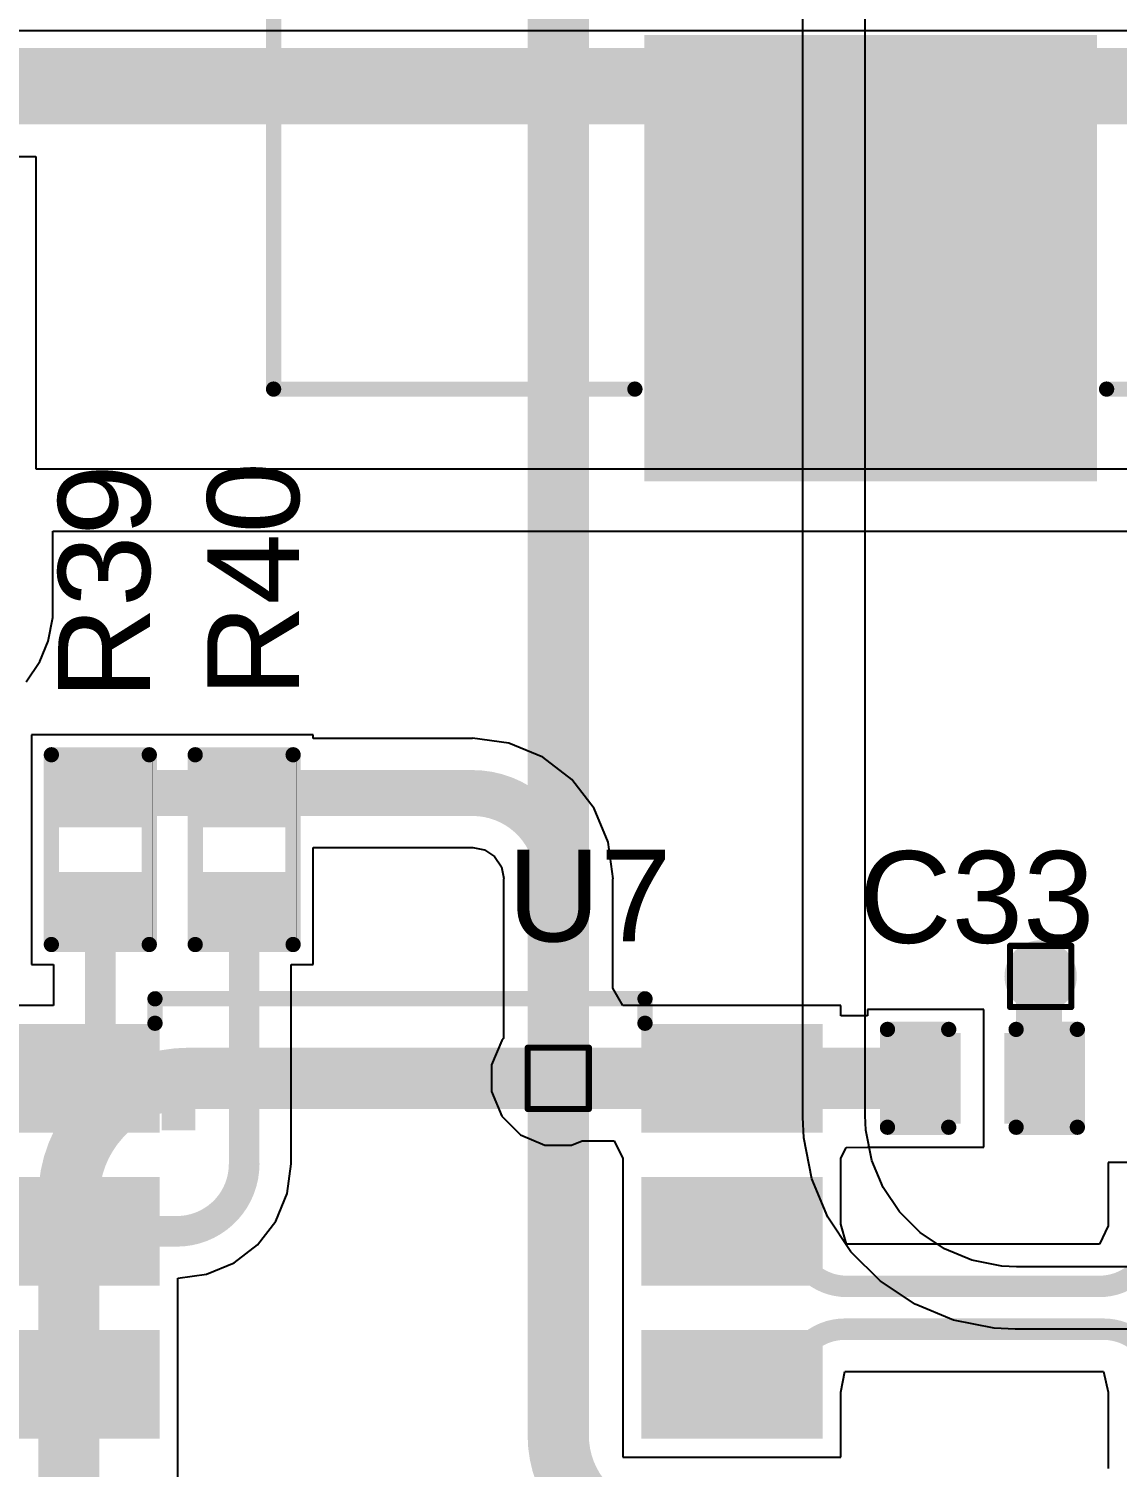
# Model space of a CAD drawing. Header units: inches. Extents: x -40 to 219, y 2 to 133.
# Drawn here: x 16.36 to 25.39, y 31.19 to 43.13 of the extents above; entities that cross this region are included whole.
import ezdxf

# ---------------------------------------------------------------- set-up
doc = ezdxf.new("R2010")
doc.units = ezdxf.units.IN
for name, color, linetype in [('Bottom Layer', 5, 'Continuous'), ('Drill Drawing', 1, 'Continuous'), ('Top Layer', 1, 'Continuous'), ('Top Overlay', 2, 'Continuous'), ('Top Paste', 8, 'Continuous'), ('Top Solder', 216, 'Continuous'), ('Via Holes', 16, 'Continuous')]:
    doc.layers.add(name, color=color, linetype=linetype)
doc.styles.add('Arial', font='', dxfattribs={"height": 0.2})
doc.styles.get('Arial').set_extended_font_data('Arial')

# ---------------------------------------------------------------- blocks, each defined once
blk = doc.blocks.new('R___0402_19')
at = {"layer": 'Top Layer'}
for points in [[(-0.699, -0.318), (-0.699, 0.317), (-0.241, 0.317), (-0.241, -0.318)], [(0.241, -0.318), (0.241, 0.317), (0.699, 0.317), (0.699, -0.318)]]:
    blk.add_hatch(color=1, dxfattribs=at).paths.add_polyline_path(points)
at = {"layer": 'Top Paste'}
for points in [[(-0.699, -0.318), (-0.699, 0.317), (-0.241, 0.317), (-0.241, -0.318)], [(0.241, -0.318), (0.241, 0.317), (0.699, 0.317), (0.699, -0.318)]]:
    blk.add_hatch(color=8, dxfattribs=at).paths.add_polyline_path(points)
at = {"layer": 'Top Solder'}
for points in [[(-0.754, -0.373), (-0.754, 0.372), (-0.186, 0.372), (-0.186, -0.373)], [(0.186, -0.373), (0.186, 0.372), (0.754, 0.372), (0.754, -0.373)]]:
    blk.add_hatch(color=216, dxfattribs=at).paths.add_polyline_path(points)
at = {"layer": 'Top Overlay'}
for points in [[(-0.787, 0.406, 0.127, 0.127, 0), (0.787, 0.406, 0.127, 0.127, 0)], [(-0.787, 0.406, 0.127, 0.127, 0), (-0.787, -0.406, 0.127, 0.127, 0)], [(0.787, 0.406, 0.127, 0.127, 0), (0.787, -0.406, 0.127, 0.127, 0)], [(0.787, -0.406, 0.127, 0.127, 0), (-0.787, -0.406, 0.127, 0.127, 0)], [(-0.813, -0.432, 0.00323, 0.00323, 0), (0.813, -0.432, 0.00323, 0.00323, 0)]]:
    blk.add_lwpolyline(points, format="xyseb", dxfattribs=at)
for points in [[(-0.819, 0.406, 0.0635, 0.0635, 1), (-0.756, 0.406, 0.0635, 0.0635, 1)], [(-0.819, 0.406, 0.0635, 0.0635, 1), (-0.756, 0.406, 0.0635, 0.0635, 1)], [(0.756, 0.406, 0.0635, 0.0635, 1), (0.819, 0.406, 0.0635, 0.0635, 1)], [(0.756, 0.406, 0.0635, 0.0635, 1), (0.819, 0.406, 0.0635, 0.0635, 1)], [(-0.819, -0.406, 0.0635, 0.0635, 1), (-0.756, -0.406, 0.0635, 0.0635, 1)], [(-0.819, -0.406, 0.0635, 0.0635, 1), (-0.756, -0.406, 0.0635, 0.0635, 1)], [(0.756, -0.406, 0.0635, 0.0635, 1), (0.819, -0.406, 0.0635, 0.0635, 1)], [(0.756, -0.406, 0.0635, 0.0635, 1), (0.819, -0.406, 0.0635, 0.0635, 1)], [(-0.814, -0.432, 0.00161, 0.00161, 1), (-0.812, -0.432, 0.00161, 0.00161, 1)], [(0.812, -0.432, 0.00161, 0.00161, 1), (0.814, -0.432, 0.00161, 0.00161, 1)]]:
    blk.add_lwpolyline(points, format="xyseb", close=True, dxfattribs=at)
blk = doc.blocks.new('SOP_8_20')
at = {"layer": 'Top Layer'}
for points in [[(-3.4, 2.255), (-2.1, 2.255), (-2.1, 1.555), (-3.4, 1.555)], [(2.1, 2.255), (3.4, 2.255), (3.4, 1.555), (2.1, 1.555)], [(-3.4, 0.985), (-2.1, 0.985), (-2.1, 0.285), (-3.4, 0.285)], [(2.1, 0.985), (3.4, 0.985), (3.4, 0.285), (2.1, 0.285)], [(-3.4, -0.285), (-2.1, -0.285), (-2.1, -0.985), (-3.4, -0.985)], [(2.1, -0.285), (3.4, -0.285), (3.4, -0.985), (2.1, -0.985)], [(-3.4, -1.555), (-2.1, -1.555), (-2.1, -2.255), (-3.4, -2.255)], [(2.1, -1.555), (3.4, -1.555), (3.4, -2.255), (2.1, -2.255)]]:
    blk.add_hatch(color=1, dxfattribs=at).paths.add_polyline_path(points)
at = {"layer": 'Top Overlay'}
blk.add_hatch(color=2, dxfattribs=at).paths.add_polyline_path([(-1.981, 1.473), (-1.702, 1.473), (-1.702, 2.134), (-1.981, 2.134)])
at = {"layer": 'Top Paste'}
for points in [[(-3.4, 2.255), (-2.1, 2.255), (-2.1, 1.555), (-3.4, 1.555)], [(2.1, 2.255), (3.4, 2.255), (3.4, 1.555), (2.1, 1.555)], [(-3.4, 0.985), (-2.1, 0.985), (-2.1, 0.285), (-3.4, 0.285)], [(2.1, 0.985), (3.4, 0.985), (3.4, 0.285), (2.1, 0.285)], [(-3.4, -0.285), (-2.1, -0.285), (-2.1, -0.985), (-3.4, -0.985)], [(2.1, -0.285), (3.4, -0.285), (3.4, -0.985), (2.1, -0.985)], [(-3.4, -1.555), (-2.1, -1.555), (-2.1, -2.255), (-3.4, -2.255)], [(2.1, -1.555), (3.4, -1.555), (3.4, -2.255), (2.1, -2.255)]]:
    blk.add_hatch(color=8, dxfattribs=at).paths.add_polyline_path(points)
at = {"layer": 'Top Solder'}
for points in [[(-3.502, 2.357), (-1.998, 2.357), (-1.998, 1.453), (-3.502, 1.453)], [(1.998, 2.357), (3.502, 2.357), (3.502, 1.453), (1.998, 1.453)], [(-3.502, 1.087), (-1.998, 1.087), (-1.998, 0.183), (-3.502, 0.183)], [(1.998, 1.087), (3.502, 1.087), (3.502, 0.183), (1.998, 0.183)], [(-3.502, -0.183), (-1.998, -0.183), (-1.998, -1.087), (-3.502, -1.087)], [(1.998, -0.183), (3.502, -0.183), (3.502, -1.087), (1.998, -1.087)], [(-3.502, -1.453), (-1.998, -1.453), (-1.998, -2.357), (-3.502, -2.357)], [(1.998, -1.453), (3.502, -1.453), (3.502, -2.357), (1.998, -2.357)]]:
    blk.add_hatch(color=216, dxfattribs=at).paths.add_polyline_path(points)
at = {"layer": 'Top Overlay'}
for points in [[(-2.036, 2.565, 0.127, 0.127, 0), (2.028, 2.565, 0.127, 0.127, 0)], [(-2.036, 2.362, 0.127, 0.127, 0), (-2.036, 2.565, 0.127, 0.127, 0)], [(2.028, 2.362, 0.127, 0.127, 0), (2.028, 2.565, 0.127, 0.127, 0)], [(-3.687, 2.032, 0.127, 0.127, 0), (-3.56, 1.905, 0.127, 0.127, 0)], [(-3.687, 1.778, 0.127, 0.127, 0), (-3.687, 2.032, 0.127, 0.127, 0)], [(-3.687, 1.778, 0.127, 0.127, 0), (-3.56, 1.905, 0.127, 0.127, 0)], [(-2.036, -2.565, 0.127, 0.127, 0), (-2.036, -2.362, 0.127, 0.127, 0)], [(2.028, -2.565, 0.127, 0.127, 0), (2.028, -2.362, 0.127, 0.127, 0)], [(-2.036, -2.565, 0.127, 0.127, 0), (2.028, -2.565, 0.127, 0.127, 0)]]:
    blk.add_lwpolyline(points, format="xyseb", dxfattribs=at)
for points in [[(-2.067, 2.565, 0.0635, 0.0635, 1), (-2.004, 2.565, 0.0635, 0.0635, 1)], [(-2.067, 2.565, 0.0635, 0.0635, 1), (-2.004, 2.565, 0.0635, 0.0635, 1)], [(1.997, 2.565, 0.0635, 0.0635, 1), (2.06, 2.565, 0.0635, 0.0635, 1)], [(1.997, 2.565, 0.0635, 0.0635, 1), (2.06, 2.565, 0.0635, 0.0635, 1)], [(-2.067, 2.362, 0.0635, 0.0635, 1), (-2.004, 2.362, 0.0635, 0.0635, 1)], [(1.997, 2.362, 0.0635, 0.0635, 1), (2.06, 2.362, 0.0635, 0.0635, 1)], [(-3.718, 2.032, 0.0635, 0.0635, 1), (-3.655, 2.032, 0.0635, 0.0635, 1)], [(-3.718, 2.032, 0.0635, 0.0635, 1), (-3.655, 2.032, 0.0635, 0.0635, 1)], [(-3.591, 1.905, 0.0635, 0.0635, 1), (-3.528, 1.905, 0.0635, 0.0635, 1)], [(-3.591, 1.905, 0.0635, 0.0635, 1), (-3.528, 1.905, 0.0635, 0.0635, 1)], [(-3.718, 1.778, 0.0635, 0.0635, 1), (-3.655, 1.778, 0.0635, 0.0635, 1)], [(-3.718, 1.778, 0.0635, 0.0635, 1), (-3.655, 1.778, 0.0635, 0.0635, 1)], [(-2.067, -2.362, 0.0635, 0.0635, 1), (-2.004, -2.362, 0.0635, 0.0635, 1)], [(1.997, -2.362, 0.0635, 0.0635, 1), (2.06, -2.362, 0.0635, 0.0635, 1)], [(-2.067, -2.565, 0.0635, 0.0635, 1), (-2.004, -2.565, 0.0635, 0.0635, 1)], [(-2.067, -2.565, 0.0635, 0.0635, 1), (-2.004, -2.565, 0.0635, 0.0635, 1)], [(1.997, -2.565, 0.0635, 0.0635, 1), (2.06, -2.565, 0.0635, 0.0635, 1)], [(1.997, -2.565, 0.0635, 0.0635, 1), (2.06, -2.565, 0.0635, 0.0635, 1)]]:
    blk.add_lwpolyline(points, format="xyseb", close=True, dxfattribs=at)
blk = doc.blocks.new('R___0402_77')
at = {"layer": 'Top Layer'}
for points in [[(-0.699, -0.318), (-0.699, 0.318), (-0.241, 0.318), (-0.241, -0.318)], [(0.241, -0.318), (0.241, 0.318), (0.699, 0.318), (0.699, -0.318)]]:
    blk.add_hatch(color=1, dxfattribs=at).paths.add_polyline_path(points)
at = {"layer": 'Top Paste'}
for points in [[(-0.699, -0.318), (-0.699, 0.318), (-0.241, 0.318), (-0.241, -0.318)], [(0.241, -0.318), (0.241, 0.318), (0.699, 0.318), (0.699, -0.318)]]:
    blk.add_hatch(color=8, dxfattribs=at).paths.add_polyline_path(points)
at = {"layer": 'Top Solder'}
for points in [[(-0.754, -0.373), (-0.754, 0.373), (-0.186, 0.373), (-0.186, -0.373)], [(0.186, -0.373), (0.186, 0.373), (0.754, 0.373), (0.754, -0.373)]]:
    blk.add_hatch(color=216, dxfattribs=at).paths.add_polyline_path(points)
at = {"layer": 'Top Overlay'}
for points in [[(-0.787, 0.406, 0.127, 0.127, 0), (0.787, 0.406, 0.127, 0.127, 0)], [(-0.787, 0.406, 0.127, 0.127, 0), (-0.787, -0.406, 0.127, 0.127, 0)], [(0.787, 0.406, 0.127, 0.127, 0), (0.787, -0.406, 0.127, 0.127, 0)], [(-0.787, -0.406, 0.127, 0.127, 0), (0.787, -0.406, 0.127, 0.127, 0)], [(-0.813, -0.432, 0.00323, 0.00323, 0), (0.813, -0.432, 0.00323, 0.00323, 0)]]:
    blk.add_lwpolyline(points, format="xyseb", dxfattribs=at)
for points in [[(-0.819, 0.406, 0.0635, 0.0635, 1), (-0.756, 0.406, 0.0635, 0.0635, 1)], [(-0.819, 0.406, 0.0635, 0.0635, 1), (-0.756, 0.406, 0.0635, 0.0635, 1)], [(0.756, 0.406, 0.0635, 0.0635, 1), (0.819, 0.406, 0.0635, 0.0635, 1)], [(0.756, 0.406, 0.0635, 0.0635, 1), (0.819, 0.406, 0.0635, 0.0635, 1)], [(-0.819, -0.406, 0.0635, 0.0635, 1), (-0.756, -0.406, 0.0635, 0.0635, 1)], [(-0.819, -0.406, 0.0635, 0.0635, 1), (-0.756, -0.406, 0.0635, 0.0635, 1)], [(0.756, -0.406, 0.0635, 0.0635, 1), (0.819, -0.406, 0.0635, 0.0635, 1)], [(0.756, -0.406, 0.0635, 0.0635, 1), (0.819, -0.406, 0.0635, 0.0635, 1)], [(-0.814, -0.432, 0.00161, 0.00161, 1), (-0.812, -0.432, 0.00161, 0.00161, 1)], [(0.812, -0.432, 0.00161, 0.00161, 1), (0.814, -0.432, 0.00161, 0.00161, 1)]]:
    blk.add_lwpolyline(points, format="xyseb", close=True, dxfattribs=at)
blk = doc.blocks.new('MDA1040_470M_146')
at = {"layer": 'Top Layer'}
blk.add_hatch(color=1, dxfattribs=at).paths.add_polyline_path([(-6.225, 1.775), (-2.725, 1.775), (-2.725, -1.775), (-6.225, -1.775)])
at = {"layer": 'Top Paste'}
blk.add_hatch(color=8, dxfattribs=at).paths.add_polyline_path([(-6.225, 1.775), (-2.725, 1.775), (-2.725, -1.775), (-6.225, -1.775)])
at = {"layer": 'Top Solder'}
blk.add_hatch(color=216, dxfattribs=at).paths.add_polyline_path([(-6.327, 1.877), (-2.623, 1.877), (-2.623, -1.877), (-6.327, -1.877)])
at = {"layer": 'Top Overlay'}
for points in [[(-0.547, 4.953, 0.127, 0.127, 0), (-5.563, 4.953, 0.127, 0.127, 0)], [(-5.563, 4.953, 0.127, 0.127, 0), (-5.563, 1.956, 0.127, 0.127, 0)], [(-5.563, -1.956, 0.127, 0.127, 0), (-5.563, -4.953, 0.127, 0.127, 0)]]:
    blk.add_lwpolyline(points, format="xyseb", dxfattribs=at)
for points in [[(-5.594, 4.953, 0.0635, 0.0635, 1), (-5.531, 4.953, 0.0635, 0.0635, 1)], [(-5.594, 4.953, 0.0635, 0.0635, 1), (-5.531, 4.953, 0.0635, 0.0635, 1)], [(-5.594, 1.956, 0.0635, 0.0635, 1), (-5.531, 1.956, 0.0635, 0.0635, 1)], [(-5.594, -1.956, 0.0635, 0.0635, 1), (-5.531, -1.956, 0.0635, 0.0635, 1)]]:
    blk.add_lwpolyline(points, format="xyseb", close=True, dxfattribs=at)
blk = doc.blocks.new('C___0402_179')
at = {"layer": 'Top Layer'}
for points in [[(-0.699, -0.318), (-0.699, 0.318), (-0.241, 0.318), (-0.241, -0.318)], [(0.241, -0.318), (0.241, 0.318), (0.699, 0.318), (0.699, -0.318)]]:
    blk.add_hatch(color=1, dxfattribs=at).paths.add_polyline_path(points)
at = {"layer": 'Top Paste'}
for points in [[(-0.699, -0.318), (-0.699, 0.318), (-0.241, 0.318), (-0.241, -0.318)], [(0.241, -0.318), (0.241, 0.318), (0.699, 0.318), (0.699, -0.318)]]:
    blk.add_hatch(color=8, dxfattribs=at).paths.add_polyline_path(points)
at = {"layer": 'Top Solder'}
for points in [[(-0.758, -0.377), (-0.758, 0.377), (-0.181, 0.377), (-0.181, -0.377)], [(0.181, -0.377), (0.181, 0.377), (0.758, 0.377), (0.758, -0.377)]]:
    blk.add_hatch(color=216, dxfattribs=at).paths.add_polyline_path(points)
at = {"layer": 'Top Overlay'}
for points in [[(-0.787, 0.406, 0.127, 0.127, 0), (-0.787, -0.406, 0.127, 0.127, 0)], [(-0.279, 0.406, 0.127, 0.127, 0), (-0.787, 0.406, 0.127, 0.127, 0)], [(0.787, 0.406, 0.127, 0.127, 0), (0.279, 0.406, 0.127, 0.127, 0)], [(0.787, 0.406, 0.127, 0.127, 0), (0.787, -0.406, 0.127, 0.127, 0)], [(-0.279, -0.406, 0.127, 0.127, 0), (-0.787, -0.406, 0.127, 0.127, 0)], [(0.787, -0.406, 0.127, 0.127, 0), (0.279, -0.406, 0.127, 0.127, 0)]]:
    blk.add_lwpolyline(points, format="xyseb", dxfattribs=at)
for points in [[(-0.819, 0.406, 0.0635, 0.0635, 1), (-0.756, 0.406, 0.0635, 0.0635, 1)], [(-0.819, 0.406, 0.0635, 0.0635, 1), (-0.756, 0.406, 0.0635, 0.0635, 1)], [(-0.311, 0.406, 0.0635, 0.0635, 1), (-0.248, 0.406, 0.0635, 0.0635, 1)], [(0.248, 0.406, 0.0635, 0.0635, 1), (0.311, 0.406, 0.0635, 0.0635, 1)], [(0.756, 0.406, 0.0635, 0.0635, 1), (0.819, 0.406, 0.0635, 0.0635, 1)], [(0.756, 0.406, 0.0635, 0.0635, 1), (0.819, 0.406, 0.0635, 0.0635, 1)], [(-0.819, -0.406, 0.0635, 0.0635, 1), (-0.756, -0.406, 0.0635, 0.0635, 1)], [(-0.819, -0.406, 0.0635, 0.0635, 1), (-0.756, -0.406, 0.0635, 0.0635, 1)], [(-0.311, -0.406, 0.0635, 0.0635, 1), (-0.248, -0.406, 0.0635, 0.0635, 1)], [(0.248, -0.406, 0.0635, 0.0635, 1), (0.311, -0.406, 0.0635, 0.0635, 1)], [(0.756, -0.406, 0.0635, 0.0635, 1), (0.819, -0.406, 0.0635, 0.0635, 1)], [(0.756, -0.406, 0.0635, 0.0635, 1), (0.819, -0.406, 0.0635, 0.0635, 1)]]:
    blk.add_lwpolyline(points, format="xyseb", close=True, dxfattribs=at)

msp = doc.modelspace()

# ---------------------------------------------------------------- hatches: boundary and pattern name
at = {"layer": 'Bottom Layer'}
h = msp.add_hatch(color=5, dxfattribs=at)
edge = h.paths.add_edge_path()
edge.add_arc((24.754, 35.264), 0.3, 0, 360)
h = msp.add_hatch(color=5, dxfattribs=at)
edge = h.paths.add_edge_path()
edge.add_arc((20.753, 34.418), 0.3, 0, 360)
at = {"layer": 'Top Layer'}
h = msp.add_hatch(color=1, dxfattribs=at)
edge = h.paths.add_edge_path()
edge.add_arc((24.754, 35.264), 0.3, 0, 360)
h = msp.add_hatch(color=1, dxfattribs=at)
edge = h.paths.add_edge_path()
edge.add_arc((20.753, 34.418), 0.3, 0, 360)
at = {"layer": 'Via Holes'}
h = msp.add_hatch(color=7, dxfattribs=at)
edge = h.paths.add_edge_path()
edge.add_arc((24.754, 35.264), 0.15, 0, 360)
h = msp.add_hatch(color=7, dxfattribs=at)
edge = h.paths.add_edge_path()
edge.add_arc((20.753, 34.418), 0.15, 0, 360)

# ---------------------------------------------------------------- linework, layer by layer
at = {"layer": 'Bottom Layer'}
for p, q in [((22.781, 38.638), (22.781, 44.94)), ((23.299, 38.638), (23.299, 44.94)), ((22.781, 34.096), (22.781, 38.638)), ((23.299, 34.109), (23.299, 38.638)), ((22.79, 33.923), (22.781, 34.096)), ((22.781, 34.096), (22.781, 34.096)), ((23.305, 33.987), (23.299, 34.109)), ((22.857, 33.585), (22.79, 33.923)), ((23.355, 33.736), (23.305, 33.987)), ((23.448, 33.511), (23.355, 33.736)), ((22.989, 33.266), (22.857, 33.585)), ((23.583, 33.309), (23.448, 33.511)), ((23.181, 32.979), (22.989, 33.266)), ((23.755, 33.137), (23.583, 33.309)), ((23.957, 33.002), (23.755, 33.137)), ((23.425, 32.735), (23.181, 32.979)), ((24.182, 32.909), (23.957, 33.002)), ((24.433, 32.86), (24.182, 32.909)), ((24.554, 32.854), (24.433, 32.86)), ((31.672, 32.854), (24.554, 32.854)), ((23.712, 32.543), (23.425, 32.735)), ((24.031, 32.411), (23.712, 32.543)), ((24.369, 32.344), (24.031, 32.411)), ((24.542, 32.336), (24.369, 32.344)), ((31.836, 32.336), (24.542, 32.336))]:
    msp.add_line(p, q, dxfattribs=at)
for points in [[(20.753, 34.418, 0.508, 0.508, 0), (20.753, 44.036, 0.508, 0.508, 0)], [(16.694, 33.426, 0.508, 0.508, -0.414214), (17.686, 34.418, 0.508, 0.508, 0)], [(17.686, 34.418, 0.508, 0.508, 0), (20.753, 34.418, 0.508, 0.508, 0)], [(20.753, 31.454, 0.508, 0.508, 0), (20.753, 34.418, 0.508, 0.508, 0)], [(16.694, 27.509, 0.508, 0.508, 0), (16.694, 33.426, 0.508, 0.508, 0)], [(21.599, 30.608, 0.508, 0.508, -0.414214), (20.753, 31.454, 0.508, 0.508, 0)]]:
    msp.add_lwpolyline(points, format="xyseb", dxfattribs=at)
for points in [[(17.559, 34.418, 0.254, 0.254, 1), (17.813, 34.418, 0.254, 0.254, 1)], [(17.559, 34.418, 0.254, 0.254, 1), (17.813, 34.418, 0.254, 0.254, 1)], [(20.626, 34.418, 0.254, 0.254, 1), (20.88, 34.418, 0.254, 0.254, 1)], [(20.626, 34.418, 0.254, 0.254, 1), (20.88, 34.418, 0.254, 0.254, 1)], [(20.626, 34.418, 0.254, 0.254, 1), (20.88, 34.418, 0.254, 0.254, 1)], [(16.567, 33.426, 0.254, 0.254, 1), (16.821, 33.426, 0.254, 0.254, 1)], [(16.567, 33.426, 0.254, 0.254, 1), (16.821, 33.426, 0.254, 0.254, 1)], [(20.626, 31.454, 0.254, 0.254, 1), (20.88, 31.454, 0.254, 0.254, 1)], [(20.626, 31.454, 0.254, 0.254, 1), (20.88, 31.454, 0.254, 0.254, 1)]]:
    msp.add_lwpolyline(points, format="xyseb", close=True, dxfattribs=at)
at = {"layer": 'Drill Drawing'}
for points in [[(24.5, 35.518, 0.0508, 0.0508, 0), (25.008, 35.518, 0.0508, 0.0508, 0)], [(24.5, 35.01, 0.0508, 0.0508, 0), (24.5, 35.518, 0.0508, 0.0508, 0)], [(25.008, 35.01, 0.0508, 0.0508, 0), (25.008, 35.518, 0.0508, 0.0508, 0)], [(24.5, 35.01, 0.0508, 0.0508, 0), (25.008, 35.01, 0.0508, 0.0508, 0)], [(20.499, 34.672, 0.0508, 0.0508, 0), (21.007, 34.672, 0.0508, 0.0508, 0)], [(20.499, 34.164, 0.0508, 0.0508, 0), (20.499, 34.672, 0.0508, 0.0508, 0)], [(21.007, 34.164, 0.0508, 0.0508, 0), (21.007, 34.672, 0.0508, 0.0508, 0)], [(20.499, 34.164, 0.0508, 0.0508, 0), (21.007, 34.164, 0.0508, 0.0508, 0)]]:
    msp.add_lwpolyline(points, format="xyseb", dxfattribs=at)
for points in [[(24.487, 35.518, 0.0254, 0.0254, 1), (24.513, 35.518, 0.0254, 0.0254, 1)], [(24.487, 35.518, 0.0254, 0.0254, 1), (24.513, 35.518, 0.0254, 0.0254, 1)], [(24.995, 35.518, 0.0254, 0.0254, 1), (25.021, 35.518, 0.0254, 0.0254, 1)], [(24.995, 35.518, 0.0254, 0.0254, 1), (25.021, 35.518, 0.0254, 0.0254, 1)], [(24.487, 35.01, 0.0254, 0.0254, 1), (24.513, 35.01, 0.0254, 0.0254, 1)], [(24.487, 35.01, 0.0254, 0.0254, 1), (24.513, 35.01, 0.0254, 0.0254, 1)], [(24.995, 35.01, 0.0254, 0.0254, 1), (25.021, 35.01, 0.0254, 0.0254, 1)], [(24.995, 35.01, 0.0254, 0.0254, 1), (25.021, 35.01, 0.0254, 0.0254, 1)], [(20.487, 34.672, 0.0254, 0.0254, 1), (20.512, 34.672, 0.0254, 0.0254, 1)], [(20.487, 34.672, 0.0254, 0.0254, 1), (20.512, 34.672, 0.0254, 0.0254, 1)], [(20.995, 34.672, 0.0254, 0.0254, 1), (21.02, 34.672, 0.0254, 0.0254, 1)], [(20.995, 34.672, 0.0254, 0.0254, 1), (21.02, 34.672, 0.0254, 0.0254, 1)], [(20.487, 34.164, 0.0254, 0.0254, 1), (20.512, 34.164, 0.0254, 0.0254, 1)], [(20.487, 34.164, 0.0254, 0.0254, 1), (20.512, 34.164, 0.0254, 0.0254, 1)], [(20.995, 34.164, 0.0254, 0.0254, 1), (21.02, 34.164, 0.0254, 0.0254, 1)], [(20.995, 34.164, 0.0254, 0.0254, 1), (21.02, 34.164, 0.0254, 0.0254, 1)]]:
    msp.add_lwpolyline(points, format="xyseb", close=True, dxfattribs=at)
at = {"layer": 'Top Layer'}
for p, q in [((25.64, 43.111), (12.727, 43.111)), ((12.727, 42.069), (16.419, 42.069)), ((16.419, 42.069), (16.419, 39.476)), ((16.419, 39.476), (19.166, 39.476)), ((19.166, 39.476), (31.072, 39.476)), ((16.561, 38.244), (16.561, 38.958)), ((16.561, 38.958), (19.166, 38.958)), ((19.166, 38.958), (31.072, 38.958)), ((16.522, 38.045), (16.561, 38.244)), ((16.453, 37.878), (16.522, 38.045)), ((16.34, 37.71), (16.453, 37.878)), ((17.526, 37.269), (16.383, 37.269)), ((16.383, 37.269), (16.383, 36.304)), ((17.577, 37.269), (17.526, 37.269)), ((17.526, 37.269), (17.526, 37.269)), ((18.72, 37.269), (17.577, 37.269)), ((17.577, 37.269), (17.577, 37.269)), ((18.72, 37.239), (18.72, 37.269)), ((20.042, 37.239), (18.72, 37.239)), ((20.344, 37.201), (20.042, 37.241)), ((20.042, 37.241), (20.042, 37.239)), ((20.625, 37.084), (20.344, 37.201)), ((20.866, 36.899), (20.625, 37.084)), ((21.052, 36.658), (20.866, 36.899)), ((21.168, 36.377), (21.052, 36.658)), ((16.383, 36.304), (16.383, 35.364)), ((18.72, 36.304), (18.72, 36.333)), ((18.72, 36.333), (20.042, 36.333)), ((18.72, 35.364), (18.72, 36.304)), ((18.72, 36.304), (18.72, 36.304)), ((20.042, 36.333), (20.045, 36.333)), ((20.045, 36.333), (20.141, 36.314)), ((20.141, 36.314), (20.225, 36.258)), ((21.208, 36.075), (21.168, 36.377)), ((20.225, 36.258), (20.281, 36.174)), ((20.281, 36.174), (20.301, 36.077)), ((20.301, 36.077), (20.3, 36.075)), ((20.3, 36.075), (20.3, 34.749)), ((21.207, 35.166), (21.207, 36.075)), ((21.207, 36.075), (21.208, 36.075)), ((16.383, 35.364), (16.566, 35.364)), ((16.566, 35.364), (16.566, 35.022)), ((18.537, 33.707), (18.537, 35.364)), ((18.537, 35.364), (18.72, 35.364)), ((21.29, 35.022), (21.207, 35.166)), ((16.566, 35.022), (15.79, 35.022)), ((23.098, 35.022), (21.29, 35.022)), ((23.098, 34.936), (23.098, 35.022)), ((24.284, 34.99), (23.319, 34.99)), ((23.319, 34.99), (23.319, 34.936)), ((24.284, 33.847), (24.284, 34.99)), ((23.319, 34.936), (23.098, 34.936)), ((20.3, 34.749), (20.284, 34.732)), ((20.284, 34.732), (20.199, 34.529)), ((20.199, 34.529), (20.199, 34.308)), ((20.199, 34.308), (20.284, 34.105)), ((20.284, 34.105), (20.44, 33.949)), ((20.44, 33.949), (20.643, 33.864)), ((20.643, 33.864), (20.864, 33.864)), ((20.864, 33.864), (20.951, 33.9)), ((20.951, 33.9), (21.218, 33.9)), ((21.218, 33.9), (21.29, 33.752)), ((23.098, 33.752), (23.142, 33.844)), ((23.142, 33.844), (23.319, 33.847)), ((23.319, 33.847), (23.319, 33.847)), ((23.319, 33.847), (24.284, 33.847)), ((18.505, 33.462), (18.538, 33.707)), ((18.538, 33.707), (18.537, 33.707)), ((21.29, 33.752), (21.29, 33.637)), ((23.098, 33.208), (23.098, 33.752)), ((26.13, 33.72), (25.313, 33.72)), ((25.313, 33.72), (25.313, 33.194)), ((21.29, 33.637), (21.29, 32.544)), ((18.411, 33.233), (18.505, 33.462)), ((18.26, 33.037), (18.411, 33.233)), ((23.145, 33.041), (23.098, 33.208)), ((25.313, 33.194), (25.243, 33.041)), ((18.064, 32.886), (18.26, 33.037)), ((25.243, 33.041), (23.145, 33.041)), ((17.835, 32.792), (18.064, 32.886)), ((17.598, 32.76), (17.835, 32.792)), ((17.598, 32.544), (17.598, 32.76)), ((17.598, 32.482), (17.598, 32.544)), ((17.598, 32.544), (17.598, 32.544)), ((17.598, 31.274), (17.598, 32.482)), ((17.598, 32.482), (17.598, 32.482)), ((21.29, 32.544), (21.29, 32.544)), ((21.29, 32.544), (21.29, 32.482)), ((21.29, 32.482), (21.29, 32.482)), ((21.29, 32.482), (21.29, 32.367)), ((21.29, 32.367), (21.29, 31.274)), ((23.098, 31.812), (23.129, 31.986)), ((23.129, 31.986), (25.275, 31.986)), ((25.275, 31.986), (25.313, 31.812)), ((23.098, 31.274), (23.098, 31.812)), ((25.313, 31.812), (25.313, 31.307)), ((25.313, 31.307), (25.313, 31.307)), ((25.313, 31.307), (25.313, 31.18)), ((17.598, 31.212), (17.598, 31.274)), ((17.598, 31.274), (17.598, 31.274)), ((17.598, 30.004), (17.598, 31.212)), ((17.598, 31.212), (17.598, 31.212)), ((21.29, 31.274), (23.098, 31.274))]:
    msp.add_line(p, q, dxfattribs=at)
for points in [[(13.477, 42.653, 0.635, 0.635, 0), (30.157, 42.653, 0.635, 0.635, 0)], [(16.955, 36.786, 0.381, 0.381, 0), (20.042, 36.786, 0.381, 0.381, 0)], [(20.042, 36.786, 0.381, 0.381, -0.414214), (20.753, 36.075, 0.381, 0.381, 0)], [(20.753, 34.418, 0.381, 0.381, 0), (20.753, 36.075, 0.381, 0.381, 0)], [(16.955, 34.578, 0.254, 0.254, 0), (16.955, 35.846, 0.254, 0.254, 0)], [(18.148, 33.707, 0.254, 0.254, 0), (18.148, 35.846, 0.254, 0.254, 0)], [(24.741, 34.418, 0.381, 0.381, 0), (24.741, 35.264, 0.381, 0.381, 0)], [(24.741, 35.264, 0.381, 0.381, 0), (24.754, 35.264, 0.381, 0.381, 0)], [(16.694, 34.418, 0.254, 0.254, 0), (16.955, 34.578, 0.254, 0.254, 0)], [(20.753, 34.418, 0.508, 0.508, 0), (22.194, 34.418, 0.508, 0.508, 0)], [(20.753, 34.418, 0.508, 0.508, 0), (20.753, 34.418, 0.508, 0.508, 0)], [(22.194, 34.418, 0.508, 0.508, 0), (23.674, 34.418, 0.508, 0.508, 0)], [(8.12, 34.418, 0.254, 0.254, 0), (16.694, 34.418, 0.254, 0.254, 0)], [(18.148, 33.707, 0.254, 0.254, -0.414214), (17.59, 33.148, 0.254, 0.254, 0)], [(16.694, 31.878, 0.508, 0.508, 0), (16.694, 33.148, 0.508, 0.508, 0)], [(16.694, 33.148, 0.254, 0.254, 0), (16.694, 33.148, 0.254, 0.254, 0)], [(16.694, 33.148, 0.254, 0.254, 0), (17.59, 33.148, 0.254, 0.254, 0)], [(22.194, 33.148, 0.178, 0.178, 0), (22.755, 32.911, 0.178, 0.178, 0)], [(23.145, 32.691, 0.178, 0.178, -0.261876), (22.755, 32.911, 0.178, 0.178, 0)], [(25.577, 32.836, 0.178, 0.178, -0.207262), (25.243, 32.691, 0.178, 0.178, 0)], [(23.145, 32.691, 0.178, 0.178, 0), (25.243, 32.691, 0.178, 0.178, 0)], [(22.754, 32.139, 0.178, 0.178, -0.245502), (23.129, 32.336, 0.178, 0.178, 0)], [(23.129, 32.336, 0.178, 0.178, 0), (25.275, 32.336, 0.178, 0.178, 0)], [(25.275, 32.336, 0.178, 0.178, -0.267949), (25.671, 32.107, 0.178, 0.178, 0)], [(22.194, 31.878, 0.178, 0.178, 0), (22.754, 32.139, 0.178, 0.178, 0)], [(7.55, 31.878, 0.254, 0.254, 0), (16.694, 31.878, 0.254, 0.254, 0)]]:
    msp.add_lwpolyline(points, format="xyseb", dxfattribs=at)
for points in [[(16.859, 36.786, 0.191, 0.191, 1), (17.05, 36.786, 0.191, 0.191, 1)], [(19.947, 36.786, 0.191, 0.191, 1), (20.137, 36.786, 0.191, 0.191, 1)], [(19.947, 36.786, 0.191, 0.191, 1), (20.137, 36.786, 0.191, 0.191, 1)], [(20.658, 36.075, 0.191, 0.191, 1), (20.849, 36.075, 0.191, 0.191, 1)], [(20.658, 36.075, 0.191, 0.191, 1), (20.849, 36.075, 0.191, 0.191, 1)], [(16.891, 35.846, 0.127, 0.127, 1), (17.018, 35.846, 0.127, 0.127, 1)], [(18.085, 35.846, 0.127, 0.127, 1), (18.212, 35.846, 0.127, 0.127, 1)], [(24.646, 35.264, 0.191, 0.191, 1), (24.836, 35.264, 0.191, 0.191, 1)], [(24.646, 35.264, 0.191, 0.191, 1), (24.836, 35.264, 0.191, 0.191, 1)], [(24.659, 35.264, 0.191, 0.191, 1), (24.849, 35.264, 0.191, 0.191, 1)], [(16.891, 34.578, 0.127, 0.127, 1), (17.018, 34.578, 0.127, 0.127, 1)], [(16.891, 34.578, 0.127, 0.127, 1), (17.018, 34.578, 0.127, 0.127, 1)], [(20.626, 34.418, 0.254, 0.254, 1), (20.88, 34.418, 0.254, 0.254, 1)], [(20.626, 34.418, 0.254, 0.254, 1), (20.88, 34.418, 0.254, 0.254, 1)], [(20.626, 34.418, 0.254, 0.254, 1), (20.88, 34.418, 0.254, 0.254, 1)], [(22.067, 34.418, 0.254, 0.254, 1), (22.321, 34.418, 0.254, 0.254, 1)], [(22.067, 34.418, 0.254, 0.254, 1), (22.321, 34.418, 0.254, 0.254, 1)], [(23.547, 34.418, 0.254, 0.254, 1), (23.801, 34.418, 0.254, 0.254, 1)], [(16.63, 34.418, 0.127, 0.127, 1), (16.757, 34.418, 0.127, 0.127, 1)], [(16.63, 34.418, 0.127, 0.127, 1), (16.757, 34.418, 0.127, 0.127, 1)], [(20.658, 34.418, 0.191, 0.191, 1), (20.849, 34.418, 0.191, 0.191, 1)], [(24.646, 34.418, 0.191, 0.191, 1), (24.836, 34.418, 0.191, 0.191, 1)], [(18.085, 33.707, 0.127, 0.127, 1), (18.212, 33.707, 0.127, 0.127, 1)], [(18.085, 33.707, 0.127, 0.127, 1), (18.212, 33.707, 0.127, 0.127, 1)], [(16.567, 33.148, 0.254, 0.254, 1), (16.821, 33.148, 0.254, 0.254, 1)], [(16.63, 33.148, 0.127, 0.127, 1), (16.757, 33.148, 0.127, 0.127, 1)], [(16.63, 33.148, 0.127, 0.127, 1), (16.757, 33.148, 0.127, 0.127, 1)], [(16.63, 33.148, 0.127, 0.127, 1), (16.757, 33.148, 0.127, 0.127, 1)], [(17.526, 33.148, 0.127, 0.127, 1), (17.653, 33.148, 0.127, 0.127, 1)], [(17.526, 33.148, 0.127, 0.127, 1), (17.653, 33.148, 0.127, 0.127, 1)], [(22.149, 33.148, 0.0889, 0.0889, 1), (22.238, 33.148, 0.0889, 0.0889, 1)], [(22.71, 32.911, 0.0889, 0.0889, 1), (22.799, 32.911, 0.0889, 0.0889, 1)], [(22.71, 32.911, 0.0889, 0.0889, 1), (22.799, 32.911, 0.0889, 0.0889, 1)], [(23.101, 32.691, 0.0889, 0.0889, 1), (23.19, 32.691, 0.0889, 0.0889, 1)], [(23.101, 32.691, 0.0889, 0.0889, 1), (23.19, 32.691, 0.0889, 0.0889, 1)], [(25.199, 32.691, 0.0889, 0.0889, 1), (25.288, 32.691, 0.0889, 0.0889, 1)], [(25.199, 32.691, 0.0889, 0.0889, 1), (25.288, 32.691, 0.0889, 0.0889, 1)], [(23.085, 32.336, 0.0889, 0.0889, 1), (23.174, 32.336, 0.0889, 0.0889, 1)], [(23.085, 32.336, 0.0889, 0.0889, 1), (23.174, 32.336, 0.0889, 0.0889, 1)], [(25.23, 32.336, 0.0889, 0.0889, 1), (25.319, 32.336, 0.0889, 0.0889, 1)], [(25.23, 32.336, 0.0889, 0.0889, 1), (25.319, 32.336, 0.0889, 0.0889, 1)], [(16.567, 31.878, 0.254, 0.254, 1), (16.821, 31.878, 0.254, 0.254, 1)], [(22.709, 32.139, 0.0889, 0.0889, 1), (22.798, 32.139, 0.0889, 0.0889, 1)], [(22.709, 32.139, 0.0889, 0.0889, 1), (22.798, 32.139, 0.0889, 0.0889, 1)], [(16.63, 31.878, 0.127, 0.127, 1), (16.757, 31.878, 0.127, 0.127, 1)], [(22.149, 31.878, 0.0889, 0.0889, 1), (22.238, 31.878, 0.0889, 0.0889, 1)]]:
    msp.add_lwpolyline(points, format="xyseb", close=True, dxfattribs=at)

# ---------------------------------------------------------------- block references
for name, p, rotation in [('MDA1040_470M_146', (23.345, 45.701), 90), ('R___0402_77', (16.955, 36.316), 90), ('R___0402_19', (18.148, 36.316), 90), ('C___0402_179', (24.271, 34.418), 180)]:
    msp.add_blockref(name, p, dxfattribs=dict(rotation=rotation))
msp.add_blockref('SOP_8_20', (19.444, 32.513))

# ---------------------------------------------------------------- texts
at = {"layer": 'Top Overlay', "style": 'Arial'}
for s, p in [('R39', (17.367, 37.562)), ('R40', (18.604, 37.58))]:
    msp.add_text(s, height=0.762, rotation=90, dxfattribs=at).set_placement(p)
for s, p in [('U7', (20.332, 35.554)), ('C33', (23.247, 35.542))]:
    msp.add_text(s, height=0.762, dxfattribs=at).set_placement(p)

doc.saveas('drawing.dxf')
